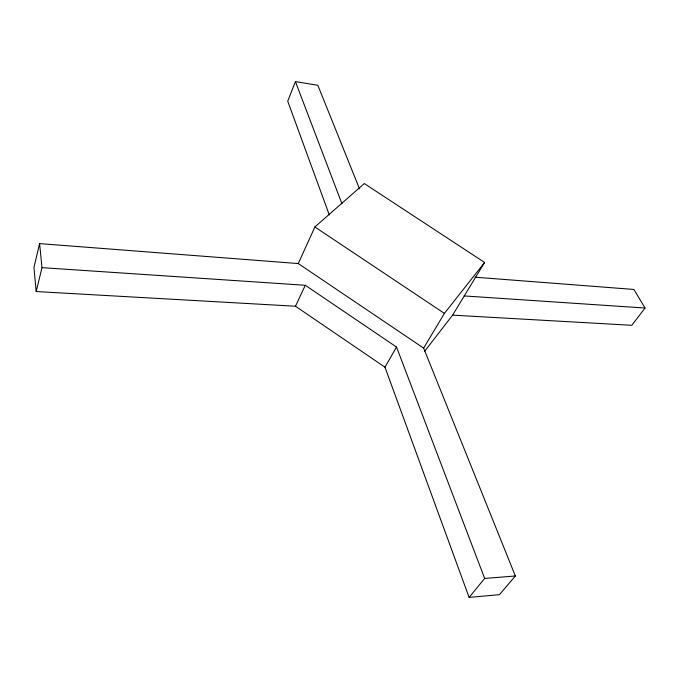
<?xml version="1.0" encoding="UTF-8"?>
<svg xmlns="http://www.w3.org/2000/svg" width="679" height="679" viewBox="0 0 679 679"><rect width="100%" height="100%" fill="white"/><g stroke="black" fill="none" stroke-linecap="round" stroke-linejoin="round"><path stroke-width="1.02" d="M39.594 243.608L33.95 267.484L36.182 291.546L295.492 306.237L384.959 367.186L469.113 597.393L499.404 594.677L515.353 575.979L423.628 348.106L298.276 263.562L39.594 243.608L41.996 267.653L36.182 291.546M359.522 188.864L317.831 85.282L295.416 81.607L287.726 101.205L329.315 214.98M298.276 263.562L314.886 226.964L364.3 183.551L484.585 262.459L452.604 315.141L424.714 351.187M295.492 306.237L305.295 285.282L396.528 347.045L484.662 578.44L469.113 597.393M384.959 367.186L396.528 347.045M423.628 348.106L444.414 313.401L484.585 262.459M475.037 277.193L633.931 289.449L645.05 308.037L631.793 325.3L452.604 315.141M484.662 578.44L515.353 575.979M41.996 267.653L305.295 285.282M464.266 295.934L645.05 308.037M314.886 226.964L444.414 313.401M295.416 81.607L341.961 203.81"/></g></svg>
